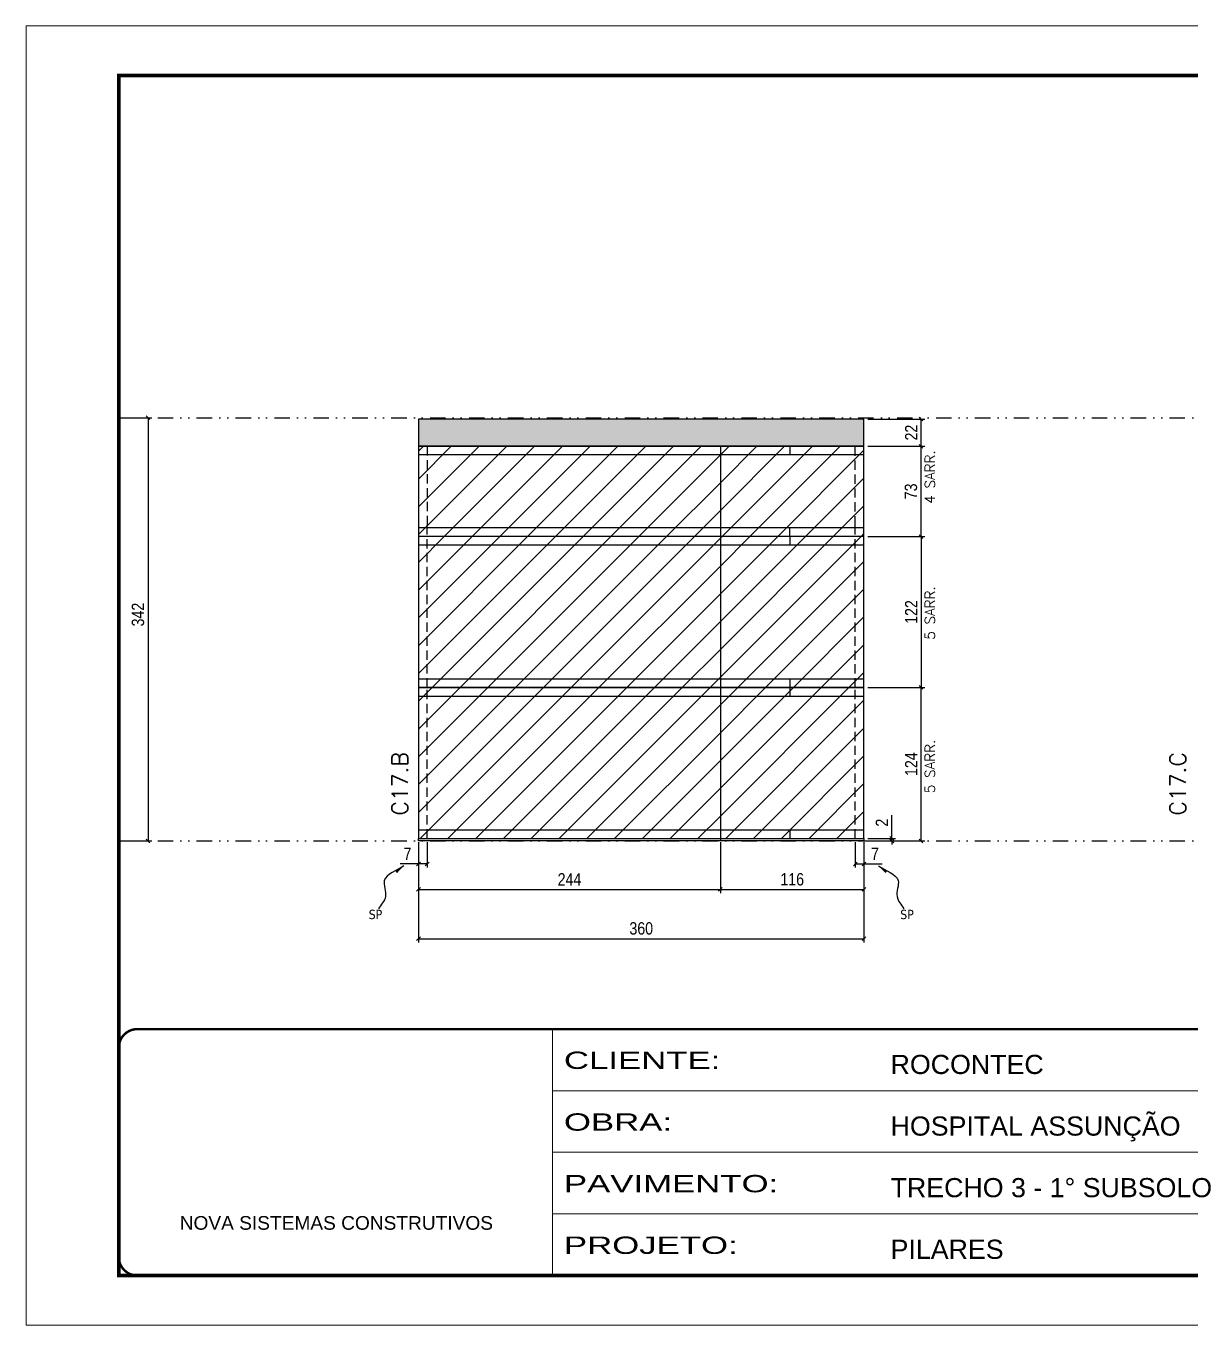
# Model space of a CAD drawing. Extents: x 2102 to 8383, y -13264 to 2718.
# Drawn here: x 2102 to 3043, y -10967 to -9917 of the extents above; entities that cross this region are included whole.
import ezdxf

# ---------------------------------------------------------------- set-up
doc = ezdxf.new("R2010")
doc.units = 0
for name, pattern in [('CONTINUO', [0]), ('DASHED', [0.75, 0.5, -0.25]), ('DIVIDE2', [0.625, 0.25, -0.125, 0, -0.125, 0, -0.125]), ('HIDDEN', [0.375, 0.25, -0.125])]:
    doc.linetypes.add(name, pattern=pattern)
for name, color, linetype in [('COTA', 241, 'Continuous'), ('cotas', 4, 'Continuous'), ('Nível', 160, 'Continuous'), ('Painéis', 200, 'Continuous'), ('SARR_2.2x7', 40, 'Continuous'), ('Sarrafo de Pressão', 42, 'HIDDEN'), ('texto', 7, 'Continuous')]:
    doc.layers.add(name, color=color, linetype=linetype)
for name, color, linetype, lineweight in [('Folhas', 255, 'Continuous', 9), ('Hachura', 251, 'Continuous', 9), ('SARRAFO DE PRESSAO', 251, 'DASHED', 9), ('Texto Seção', 7, 'Continuous', 15)]:
    doc.layers.add(name, color=color, linetype=linetype, lineweight=lineweight)
doc.styles.add('ARIAL', font='arial.ttf')
doc.styles.add('COTA TECNICA', font='techl___.ttf', dxfattribs={"height": 10})
doc.styles.add('COTA TECNICA-50', font='techl___.ttf', dxfattribs={"height": 10})
doc.styles.add('REGUA-120', font='ROMANS.shx', dxfattribs={"height": 15})
doc.styles.add('ROMANS', font='romans.shx')
doc.styles.get("Standard").update_dxf_attribs({"font": 'arial.ttf'})
doc.styles.add('Tecnologia', font='')
doc.styles.get('Tecnologia').set_extended_font_data('Forgotten Futurist')
doc.dimstyles.new('COTA PAINEL-50', dxfattribs={"dimtxt": 10, "dimasz": 3, "dimexe": 3, "dimexo": 3, "dimgap": 3, "dimtad": 1, "dimdec": 1, "dimzin": 12, "dimdsep": 46, "dimtxsty": 'COTA TECNICA-50', "dimblk1": 'OBLIQUE', "dimblk2": 'OBLIQUE', "dimsah": 1, "dimcen": 0.9, "dimclrd": 4, "dimclre": 4, "dimclrt": 240, "dimadec": 1, "dimazin": 3, "dimtfac": 1, "dimtdec": 1, "dimtmove": 0, "dimatfit": 3, "dimfxl": 1, "dimtolj": 1, "dimtzin": 12, "dimarcsym": 0})
doc.dimstyles.new('PAINEL', dxfattribs={"dimtxt": 10, "dimasz": 3, "dimexe": 3, "dimexo": 3, "dimgap": 3, "dimtad": 1, "dimdec": 1, "dimzin": 12, "dimdsep": 46, "dimtxsty": 'COTA TECNICA', "dimblk1": 'OBLIQUE', "dimblk2": 'OBLIQUE', "dimsah": 1, "dimcen": 0.9, "dimclrd": 4, "dimclre": 4, "dimclrt": 240, "dimadec": 1, "dimazin": 3, "dimtfac": 1, "dimtdec": 1, "dimtmove": 0, "dimatfit": 3, "dimfxl": 1, "dimtolj": 1, "dimtzin": 12, "dimarcsym": 0})
doc.dimstyles.get("Standard").update_dxf_attribs({"dimtxt": 0.18, "dimasz": 0.18, "dimexe": 0.18, "dimexo": 0.0625, "dimgap": 0.09, "dimtad": 0, "dimtih": 1, "dimtoh": 1, "dimdec": 4, "dimzin": 0, "dimdsep": 46, "dimtxsty": 'Standard', "dimcen": 0.09, "dimadec": 0, "dimazin": 0, "dimtfac": 1, "dimtdec": 4, "dimtofl": 0, "dimtmove": 0, "dimatfit": 3, "dimfxl": 1, "dimtolj": 1, "dimtzin": 0, "dimarcsym": 0})
pattern_1 = [(45, (-128503.716, -32522.603), (-11.2253202, 11.2253202), [])]

# ---------------------------------------------------------------- blocks, each defined once
blk = doc.blocks.new('9999999999')
at = {"color": 30, "linetype": 'CONTINUO'}
for p, q in [((98564.6, 34230.2), (98564.6, 34429.4)), ((98564.6, 34379.6), (99584, 34379.6)), ((98564.6, 34329.8), (99488, 34329.8)), ((98564.6, 34280), (99488, 34280))]:
    blk.add_line(p, q, dxfattribs=at)
at = {"color": 30, "linetype": 'CONTINUO', "const_width": 2}
blk.add_lwpolyline([(99584, 34230.2), (99584, 34414.4, 0.414214), (99569, 34429.4), (98229, 34429.4, 0.414214), (98214, 34414.4), (98214, 34245.2, 0.414214), (98229, 34230.2), (99584, 34230.2)], format="xyb", dxfattribs=at)
at = {"layer": 'Folhas'}
blk.add_lwpolyline([(98139, 34190.2), (99624, 34190.2), (99624, 35240.2), (98139, 35240.2)], close=True, dxfattribs=at)
at = {"layer": 'Folhas', "color": 30, "const_width": 3}
blk.add_lwpolyline([(98214, 34230.2), (99584, 34230.2), (99584, 35200.2), (98214, 35200.2)], close=True, dxfattribs=at)
at = {"color": 7, "linetype": 'Continuous', "ltscale": 5, "style": 'ARIAL'}
for s, height, p in [('ROCONTEC', 15.48, (98837.7, 34393.1)), ('HOSPITAL ASSUNÇÃO', 15.483, (98837.7, 34343.3)), ('TRECHO 3 - 1° SUBSOLO', 15.483, (98837.7, 34293.5)), ('NOVA SISTEMAS CONSTRUTIVOS', 11.059, (98263.2, 34267.2)), ('PILARES', 15.48, (98837.7, 34243.7))]:
    blk.add_text(s, height=height, dxfattribs=at).set_placement(p)
at = {"layer": 'Folhas', "color": 7, "style": 'Tecnologia', "width": 1.5}
for s, p in [('CLIENTE:', (98573.7, 34397.2)), ('OBRA:', (98573.7, 34347.3)), ('PAVIMENTO:', (98573.7, 34297.5)), ('PROJETO:', (98573.7, 34247.7))]:
    blk.add_text(s, height=14, dxfattribs=at).set_placement(p)
blk = doc.blocks.new('_Oblique')
at = {"color": 0, "linetype": 'ByBlock', "lineweight": -2}
blk.add_line((-0.5, -0.5), (0.5, 0.5), dxfattribs=at)
blk = doc.blocks.new('*D1092')
at = {"layer": 'cotas', "color": 4, "linetype": 'ByBlock', "lineweight": -2, "transparency": 16777216}
for p, q in [((2180.3, -10233.4), (2204, -10233.4)), ((2201, -10233.4), (2201, -10575.4)), ((2180.3, -10575.4), (2204, -10575.4))]:
    blk.add_line(p, q, dxfattribs=at)
at = {"layer": 'Defpoints', "color": 0, "linetype": 'ByBlock', "transparency": 16777216}
for p in [(2177.3, -10233.4), (2177.3, -10575.4), (2201, -10575.4)]:
    blk.add_point(p, dxfattribs=at)
at = {"layer": 'cotas', "color": 4, "linetype": 'ByBlock', "lineweight": -2, "transparency": 16777216, "xscale": 3, "yscale": 3, "zscale": 3}
for p, rotation in [((2201, -10233.4), 90), ((2201, -10575.4), 270)]:
    blk.add_blockref('_Oblique', p, dxfattribs=dict(at, rotation=rotation))
at = {"layer": 'cotas', "color": 240, "linetype": 'ByBlock', "transparency": 16777216, "insert": (2192.8, -10392.5), "char_height": 10, "attachment_point": 5, "rotation": 90, "style": 'COTA TECNICA'}
blk.add_mtext('\\A1;342', dxfattribs=at)
blk = doc.blocks.new('*D372')
at = {"layer": 'COTA', "color": 4, "lineweight": -2, "transparency": 16777216}
for p, q in [((2419.5, -10576.4), (2419.5, -10657.5)), ((2779.5, -10576.4), (2779.5, -10657.5)), ((2419.5, -10654.5), (2779.5, -10654.5))]:
    blk.add_line(p, q, dxfattribs=at)
at = {"layer": 'Defpoints', "color": 0, "transparency": 16777216}
for p in [(2419.5, -10573.4), (2779.5, -10573.4), (2779.5, -10654.5)]:
    blk.add_point(p, dxfattribs=at)
at = {"layer": 'COTA', "color": 4, "lineweight": -2, "transparency": 16777216, "xscale": 3, "yscale": 3, "zscale": 3, "rotation": 180}
blk.add_blockref('_Oblique', (2419.5, -10654.5), dxfattribs=at)
at = {"layer": 'COTA', "color": 4, "lineweight": -2, "transparency": 16777216, "xscale": 3, "yscale": 3, "zscale": 3}
blk.add_blockref('_Oblique', (2779.5, -10654.5), dxfattribs=at)
at = {"layer": 'COTA', "color": 240, "transparency": 16777216, "insert": (2599.5, -10646.2), "char_height": 10, "attachment_point": 5, "style": 'COTA TECNICA'}
blk.add_mtext('\\A1;360', dxfattribs=at)
blk = doc.blocks.new('*D384')
at = {"layer": 'COTA', "color": 4, "lineweight": -2, "transparency": 16777216}
for p, q in [((2782.5, -10256.4), (2828.7, -10256.4)), ((2825.7, -10329.4), (2825.7, -10256.4)), ((2782.5, -10329.4), (2828.7, -10329.4))]:
    blk.add_line(p, q, dxfattribs=at)
at = {"layer": 'Defpoints', "color": 0, "transparency": 16777216}
for p in [(2779.5, -10256.4), (2825.7, -10256.4), (2779.5, -10329.4)]:
    blk.add_point(p, dxfattribs=at)
at = {"layer": 'COTA', "color": 4, "lineweight": -2, "transparency": 16777216, "xscale": 3, "yscale": 3, "zscale": 3}
for p, rotation in [((2825.7, -10256.4), 90), ((2825.7, -10329.4), 270)]:
    blk.add_blockref('_Oblique', p, dxfattribs=dict(at, rotation=rotation))
at = {"layer": 'COTA', "color": 240, "transparency": 16777216, "insert": (2817.5, -10292.9), "char_height": 10, "attachment_point": 5, "rotation": 90, "style": 'COTA TECNICA'}
blk.add_mtext('\\A1;73', dxfattribs=at)
blk = doc.blocks.new('*D385')
at = {"layer": 'COTA', "color": 4, "lineweight": -2, "transparency": 16777216}
for p, q in [((2419.5, -10578.4), (2419.5, -10597)), ((2426.5, -10576.4), (2426.5, -10597)), ((2419.5, -10594), (2404.8, -10594)), ((2426.5, -10594), (2419.5, -10594))]:
    blk.add_line(p, q, dxfattribs=at)
at = {"layer": 'Defpoints', "color": 0, "transparency": 16777216}
for p in [(2426.5, -10573.4), (2419.5, -10575.4), (2419.5, -10594)]:
    blk.add_point(p, dxfattribs=at)
at = {"layer": 'COTA', "color": 4, "lineweight": -2, "transparency": 16777216, "xscale": 3, "yscale": 3, "zscale": 3, "rotation": 180}
blk.add_blockref('_Oblique', (2419.5, -10594), dxfattribs=at)
at = {"layer": 'COTA', "color": 4, "lineweight": -2, "transparency": 16777216, "xscale": 3, "yscale": 3, "zscale": 3}
blk.add_blockref('_Oblique', (2426.5, -10594), dxfattribs=at)
at = {"layer": 'COTA', "color": 240, "transparency": 16777216, "insert": (2410.6, -10585.9), "char_height": 10, "attachment_point": 5, "style": 'COTA TECNICA-50'}
blk.add_mtext('\\A1;7', dxfattribs=at)
blk = doc.blocks.new('*D386')
at = {"layer": 'COTA', "color": 4, "lineweight": -2, "transparency": 16777216}
for p, q in [((2772.5, -10576.4), (2772.5, -10597)), ((2779.5, -10578.4), (2779.5, -10597)), ((2772.5, -10594), (2779.5, -10594)), ((2779.5, -10594), (2794.2, -10594))]:
    blk.add_line(p, q, dxfattribs=at)
at = {"layer": 'Defpoints', "color": 0, "transparency": 16777216}
for p in [(2772.5, -10573.4), (2779.5, -10575.4), (2779.5, -10594)]:
    blk.add_point(p, dxfattribs=at)
at = {"layer": 'COTA', "color": 4, "lineweight": -2, "transparency": 16777216, "xscale": 3, "yscale": 3, "zscale": 3, "rotation": 180}
blk.add_blockref('_Oblique', (2772.5, -10594), dxfattribs=at)
at = {"layer": 'COTA', "color": 4, "lineweight": -2, "transparency": 16777216, "xscale": 3, "yscale": 3, "zscale": 3}
blk.add_blockref('_Oblique', (2779.5, -10594), dxfattribs=at)
at = {"layer": 'COTA', "color": 240, "transparency": 16777216, "insert": (2788.4, -10585.9), "char_height": 10, "attachment_point": 5, "style": 'COTA TECNICA-50'}
blk.add_mtext('\\A1;7', dxfattribs=at)
blk = doc.blocks.new('*D387')
at = {"layer": 'COTA', "color": 4, "lineweight": -2, "transparency": 16777216}
for p, q in [((2782.5, -10451.4), (2828.7, -10451.4)), ((2825.7, -10575.4), (2825.7, -10451.4)), ((2782.5, -10575.4), (2828.7, -10575.4))]:
    blk.add_line(p, q, dxfattribs=at)
at = {"layer": 'Defpoints', "color": 0, "transparency": 16777216}
for p in [(2779.5, -10451.4), (2825.7, -10451.4), (2779.5, -10575.4)]:
    blk.add_point(p, dxfattribs=at)
at = {"layer": 'COTA', "color": 4, "lineweight": -2, "transparency": 16777216, "xscale": 3, "yscale": 3, "zscale": 3}
for p, rotation in [((2825.7, -10451.4), 90), ((2825.7, -10575.4), 270)]:
    blk.add_blockref('_Oblique', p, dxfattribs=dict(at, rotation=rotation))
at = {"layer": 'COTA', "color": 240, "transparency": 16777216, "insert": (2817.7, -10513.4), "char_height": 10, "attachment_point": 5, "rotation": 90, "style": 'COTA TECNICA-50'}
blk.add_mtext('\\A1;124', dxfattribs=at)
blk = doc.blocks.new('*D388')
at = {"layer": 'COTA', "color": 4, "lineweight": -2, "transparency": 16777216}
for p, q in [((2802, -10573.4), (2802, -10554.6)), ((2782.5, -10573.4), (2805, -10573.4)), ((2802, -10575.4), (2802, -10573.4)), ((2782.5, -10575.4), (2805, -10575.4)), ((2802, -10575.4), (2802, -10578.4))]:
    blk.add_line(p, q, dxfattribs=at)
at = {"layer": 'Defpoints', "color": 0, "transparency": 16777216}
for p in [(2779.5, -10573.4), (2779.5, -10575.4), (2802, -10575.4)]:
    blk.add_point(p, dxfattribs=at)
at = {"layer": 'COTA', "color": 4, "lineweight": -2, "transparency": 16777216, "xscale": 3, "yscale": 3, "zscale": 3}
for p, rotation in [((2802, -10573.4), 270), ((2802, -10575.4), 90)]:
    blk.add_blockref('_Oblique', p, dxfattribs=dict(at, rotation=rotation))
at = {"layer": 'COTA', "color": 240, "transparency": 16777216, "insert": (2794, -10560.7), "char_height": 10, "attachment_point": 5, "rotation": 90, "style": 'COTA TECNICA-50'}
blk.add_mtext('\\A1;2', dxfattribs=at)
blk = doc.blocks.new('*D389')
at = {"layer": 'COTA', "color": 4, "linetype": 'ByBlock', "lineweight": -2, "transparency": 16777216}
for p, q in [((2782.5, -10329.4), (2828.7, -10329.4)), ((2825.7, -10329.4), (2825.7, -10451.4)), ((2782.5, -10451.4), (2828.7, -10451.4))]:
    blk.add_line(p, q, dxfattribs=at)
at = {"layer": 'Defpoints', "color": 0, "linetype": 'ByBlock', "transparency": 16777216}
for p in [(2779.5, -10329.4), (2779.5, -10451.4), (2825.7, -10451.4)]:
    blk.add_point(p, dxfattribs=at)
at = {"layer": 'COTA', "color": 4, "linetype": 'ByBlock', "lineweight": -2, "transparency": 16777216, "xscale": 3, "yscale": 3, "zscale": 3}
for p, rotation in [((2825.7, -10329.4), 90), ((2825.7, -10451.4), 270)]:
    blk.add_blockref('_Oblique', p, dxfattribs=dict(at, rotation=rotation))
at = {"layer": 'COTA', "color": 240, "linetype": 'ByBlock', "transparency": 16777216, "insert": (2817.7, -10390.4), "char_height": 10, "attachment_point": 5, "rotation": 90, "style": 'COTA TECNICA'}
blk.add_mtext('\\A1;122', dxfattribs=at)
blk = doc.blocks.new('*D390')
at = {"layer": 'COTA', "color": 4, "linetype": 'ByBlock', "lineweight": -2, "transparency": 16777216}
for p, q in [((2419.5, -10578.4), (2419.5, -10617.6)), ((2663.5, -10576.4), (2663.5, -10617.6)), ((2419.5, -10614.6), (2663.5, -10614.6))]:
    blk.add_line(p, q, dxfattribs=at)
at = {"layer": 'Defpoints', "color": 0, "linetype": 'ByBlock', "transparency": 16777216}
for p in [(2663.5, -10573.4), (2419.5, -10575.4), (2663.5, -10614.6)]:
    blk.add_point(p, dxfattribs=at)
at = {"layer": 'COTA', "color": 4, "linetype": 'ByBlock', "lineweight": -2, "transparency": 16777216, "xscale": 3, "yscale": 3, "zscale": 3, "rotation": 180}
blk.add_blockref('_Oblique', (2419.5, -10614.6), dxfattribs=at)
at = {"layer": 'COTA', "color": 4, "linetype": 'ByBlock', "lineweight": -2, "transparency": 16777216, "xscale": 3, "yscale": 3, "zscale": 3}
blk.add_blockref('_Oblique', (2663.5, -10614.6), dxfattribs=at)
at = {"layer": 'COTA', "color": 240, "linetype": 'ByBlock', "transparency": 16777216, "insert": (2541.5, -10606.5), "char_height": 10, "attachment_point": 5, "style": 'COTA TECNICA'}
blk.add_mtext('\\A1;244', dxfattribs=at)
blk = doc.blocks.new('*D391')
at = {"layer": 'COTA', "color": 4, "linetype": 'ByBlock', "lineweight": -2, "transparency": 16777216}
for p, q in [((2663.5, -10576.4), (2663.5, -10617.6)), ((2779.5, -10578.4), (2779.5, -10617.6)), ((2663.5, -10614.6), (2779.5, -10614.6))]:
    blk.add_line(p, q, dxfattribs=at)
at = {"layer": 'Defpoints', "color": 0, "linetype": 'ByBlock', "transparency": 16777216}
for p in [(2663.5, -10573.4), (2779.5, -10575.4), (2779.5, -10614.6)]:
    blk.add_point(p, dxfattribs=at)
at = {"layer": 'COTA', "color": 4, "linetype": 'ByBlock', "lineweight": -2, "transparency": 16777216, "xscale": 3, "yscale": 3, "zscale": 3, "rotation": 180}
blk.add_blockref('_Oblique', (2663.5, -10614.6), dxfattribs=at)
at = {"layer": 'COTA', "color": 4, "linetype": 'ByBlock', "lineweight": -2, "transparency": 16777216, "xscale": 3, "yscale": 3, "zscale": 3}
blk.add_blockref('_Oblique', (2779.5, -10614.6), dxfattribs=at)
at = {"layer": 'COTA', "color": 240, "linetype": 'ByBlock', "transparency": 16777216, "insert": (2721.5, -10606.5), "char_height": 10, "attachment_point": 5, "style": 'COTA TECNICA'}
blk.add_mtext('\\A1;116', dxfattribs=at)
blk = doc.blocks.new('*D1435')
at = {"layer": 'COTA', "color": 4, "linetype": 'ByBlock', "lineweight": -2, "transparency": 16777216}
for p, q in [((2782.5, -10234.4), (2828.7, -10234.4)), ((2825.7, -10256.4), (2825.7, -10234.4)), ((2782.5, -10256.4), (2828.7, -10256.4))]:
    blk.add_line(p, q, dxfattribs=at)
at = {"layer": 'Defpoints', "color": 0, "linetype": 'ByBlock', "transparency": 16777216}
for p in [(2779.5, -10234.4), (2825.7, -10234.4), (2779.5, -10256.4)]:
    blk.add_point(p, dxfattribs=at)
at = {"layer": 'COTA', "color": 4, "linetype": 'ByBlock', "lineweight": -2, "transparency": 16777216, "xscale": 3, "yscale": 3, "zscale": 3}
for p, rotation in [((2825.7, -10234.4), 90), ((2825.7, -10256.4), 270)]:
    blk.add_blockref('_Oblique', p, dxfattribs=dict(at, rotation=rotation))
at = {"layer": 'COTA', "color": 240, "linetype": 'ByBlock', "transparency": 16777216, "insert": (2817.7, -10245.4), "char_height": 10, "attachment_point": 5, "rotation": 90, "style": 'COTA TECNICA'}
blk.add_mtext('\\A1;22', dxfattribs=at)

msp = doc.modelspace()

# ---------------------------------------------------------------- hatches: boundary and pattern name
at = {"layer": 'COTA', "linetype": 'ByBlock'}
h = msp.add_hatch(dxfattribs=at)
h.set_pattern_fill('AR-CONC', color=256, scale=0.03)
h.set_pattern_definition([(50, (-128503.716, -32527.6026), (5.46554007, -0.47817257), [0.5715, -6.2865]), (355, (-128503.716, -32527.6026), (-1.05730264, 5.73170536), [0.4572, -5.02921753]), (100.4514447, (-128503.2604, -32527.6424), (4.40823741, 5.25353256), [0.48570026, -5.34270734]), (46.1842, (-128503.716, -32526.0786), (8.13237123, -1.26126984), [0.85725, -9.42975]), (96.6355576, (-128503.038, -32526.184), (7.122124, 7.42278374), [0.7285507, -8.01406824]), (351.184151, (-128503.716, -32526.079), (7.122124, 7.42278374), [0.685799, -7.54379196]), (21, (-128502.954, -32526.4596), (4.54843174, -3.06795595), [0.5715, -6.2865]), (326, (-128502.954, -32526.4596), (1.85406085, 5.52563898), [0.4572, -5.0292]), (71.451445, (-128502.575, -32526.715), (6.40249258, 2.45768307), [0.48570026, -5.34269813]), (37.5, (-128503.7158, -32527.6026), (0.092658098, 2.536651166), [0, -4.96824, 0, -5.1054, 0, -5.04825]), (7.5, (-128503.7158, -32527.6026), (2.004589875, 3.005417245), [0, -2.91084, 0, -4.85394, 0, -1.92405]), (327.5, (-128505.415, -32527.6026), (4.067717855, -0.17186232), [0, -1.905, 0, -5.9436, 0, -7.8867]), (317.5, (-128506.177, -32527.6026), (4.44387544, 0.76279473), [0, -2.4765, 0, -3.94716, 0, -5.6007])])
h.paths.add_polyline_path([(2779.5, -10256.44), (2779.5, -10234.44), (2419.5, -10234.44), (2419.5, -10256.44)])
at = {"layer": 'Hachura', "linetype": 'ByBlock'}
h = msp.add_hatch(dxfattribs=at)
h.set_pattern_fill('ANSI31', color=256, scale=5)
h.set_pattern_definition(pattern_1)
h.paths.add_polyline_path([(2663.5, -10329.44), (2663.5, -10256.44), (2419.5, -10256.44), (2419.5, -10320.44), (2419.5, -10329.44)])
h = msp.add_hatch(dxfattribs=at)
h.set_pattern_fill('ANSI31', color=256, scale=5)
h.set_pattern_definition(pattern_1)
h.paths.add_polyline_path([(2663.5, -10256.44), (2663.5, -10329.44), (2779.5, -10329.44), (2779.5, -10320.44), (2779.5, -10256.44)])
h = msp.add_hatch(dxfattribs=at)
h.set_pattern_fill('ANSI31', color=256, scale=5)
h.set_pattern_definition(pattern_1)
h.paths.add_polyline_path([(2663.5, -10451.44), (2663.5, -10329.44), (2419.5, -10329.44), (2419.5, -10451.44)])
h = msp.add_hatch(dxfattribs=at)
h.set_pattern_fill('ANSI31', color=256, scale=5)
h.set_pattern_definition(pattern_1)
h.paths.add_polyline_path([(2663.5, -10329.44), (2663.5, -10451.44), (2779.5, -10451.44), (2779.5, -10329.44)])
h = msp.add_hatch(dxfattribs=at)
h.set_pattern_fill('ANSI31', color=256, scale=5)
h.set_pattern_definition(pattern_1)
h.paths.add_polyline_path([(2663.5, -10573.44), (2663.5, -10451.44), (2419.5, -10451.44), (2419.5, -10573.44)])
h = msp.add_hatch(dxfattribs=at)
h.set_pattern_fill('ANSI31', color=256, scale=5)
h.set_pattern_definition(pattern_1)
h.paths.add_polyline_path([(2779.5, -10451.44), (2663.5, -10451.44), (2663.5, -10573.44), (2779.5, -10573.44)])

# ---------------------------------------------------------------- linework, layer by layer
at = {"layer": 'COTA', "linetype": 'ByBlock'}
msp.add_lwpolyline([(2419.5, -10256.44), (2779.5, -10256.44), (2779.5, -10234.44), (2419.5, -10234.44)], close=True, dxfattribs=at)
at = {"layer": 'Nível', "color": 4, "linetype": 'DIVIDE2', "ltscale": 50}
for p, q in [((2177.28, -10233.44), (3547.28, -10233.44)), ((2177.28, -10575.44), (3547.28, -10575.44))]:
    msp.add_line(p, q, dxfattribs=at)
at = {"layer": 'Painéis'}
for p, q in [((2779.5, -10256.44), (2419.5, -10256.44)), ((2419.5, -10256.44), (2419.5, -10320.44)), ((2663.5, -10256.44), (2663.5, -10451.44)), ((2779.5, -10320.44), (2779.5, -10256.44)), ((2419.5, -10320.44), (2419.5, -10451.44)), ((2779.5, -10451.44), (2779.5, -10320.44)), ((2779.5, -10329.44), (2419.5, -10329.44)), ((2779.5, -10451.44), (2419.5, -10451.44)), ((2419.5, -10451.44), (2419.5, -10573.44)), ((2419.5, -10451.44), (2779.5, -10451.44)), ((2663.5, -10451.44), (2663.5, -10575.44)), ((2779.5, -10573.44), (2779.5, -10451.44)), ((2419.5, -10573.44), (2779.5, -10573.44)), ((2419.5, -10573.44), (2779.5, -10573.44)), ((2419.5, -10575.44), (2419.5, -10573.44)), ((2779.5, -10573.44), (2779.5, -10575.44)), ((2779.5, -10575.44), (2419.5, -10575.44))]:
    msp.add_line(p, q, dxfattribs=at)
at = {"layer": 'SARR_2.2x7'}
for p, q in [((2719.5, -10256.44), (2719.5, -10263.44)), ((2719.5, -10263.44), (2419.5, -10263.44)), ((2779.5, -10263.44), (2719.5, -10263.44)), ((2719.5, -10322.44), (2419.5, -10322.44)), ((2779.5, -10322.44), (2719.5, -10322.44)), ((2719.5, -10329.44), (2719.5, -10322.44)), ((2719.5, -10329.44), (2719.5, -10336.44)), ((2719.5, -10336.44), (2419.5, -10336.44)), ((2779.5, -10336.44), (2719.5, -10336.44)), ((2419.5, -10444.44), (2719.5, -10444.44)), ((2719.5, -10444.44), (2779.5, -10444.44)), ((2719.5, -10444.44), (2719.5, -10451.44)), ((2719.5, -10451.44), (2719.5, -10458.44)), ((2419.5, -10458.44), (2719.5, -10458.44)), ((2719.5, -10458.44), (2779.5, -10458.44)), ((2419.5, -10566.44), (2719.5, -10566.44)), ((2719.5, -10566.44), (2779.5, -10566.44)), ((2719.5, -10566.44), (2719.5, -10573.44))]:
    msp.add_line(p, q, dxfattribs=at)
at = {"layer": 'Sarrafo de Pressão', "ltscale": 30}
for p, q in [((2426.5, -10256.44), (2426.5, -10320.44)), ((2772.5, -10320.44), (2772.5, -10256.44)), ((2426.5, -10451.44), (2426.5, -10320.44)), ((2772.5, -10451.44), (2772.5, -10320.44)), ((2426.5, -10573.44), (2426.5, -10451.44)), ((2772.5, -10573.44), (2772.5, -10451.44))]:
    msp.add_line(p, q, dxfattribs=at)

# ---------------------------------------------------------------- block references
at = {"layer": 'SARRAFO DE PRESSAO', "color": 6, "linetype": 'ByBlock'}
msp.add_blockref('9999999999', (-96036.69, -45156.93), dxfattribs=at)

# ---------------------------------------------------------------- texts
at = {"layer": 'texto', "color": 0, "char_height": 7.5, "attachment_point": 5}
for insert in [(2384.72, -10634.93), (2814.27, -10634.93)]:
    msp.add_mtext('{\\fTahoma|b0|i0|c0|p34;\\C4;SP}', dxfattribs=dict(at, insert=insert))
at = {"layer": 'Texto Seção', "linetype": 'Continuous', "style": 'ROMANS'}
for s, p in [('4 SARR.', (2836.8, -10302.95)), ('5 SARR.', (2836.8, -10412.85)), ('5 SARR.', (2836.8, -10536.85))]:
    msp.add_text(s, height=8, rotation=90, dxfattribs=at).set_placement(p)
at = {"layer": 'Texto Seção', "char_height": 13, "width": 285.3299, "attachment_point": 7, "rotation": 90, "style": 'REGUA-120'}
for s, insert in [('C17.B', (2410.95, -10554.97)), ('C17.C', (3039.57, -10554.97))]:
    msp.add_mtext(s, dxfattribs=dict(at, insert=insert))

# ---------------------------------------------------------------- dimensions: what is measured, and where the dimension line sits
at = {"layer": 'COTA', "linetype": 'ByBlock'}
for base, p1, p2, picture, middle in [((2825.74, -10234.44), (2779.5, -10256.44), (2779.5, -10234.44), '*D1435', (2817.74, -10245.44)), ((2825.74, -10451.44), (2779.5, -10329.44), (2779.5, -10451.44), '*D389', (2817.68, -10390.44))]:
    dim = msp.add_linear_dim(base=base, p1=p1, p2=p2, angle=90, dimstyle='PAINEL', dxfattribs=at)
    dim.commit()
    dim.dimension.update_dxf_attribs({"geometry": picture, "text_midpoint": middle})
at = {"layer": 'COTA'}
dim = msp.add_linear_dim(base=(2825.74, -10256.44), p1=(2779.5, -10329.44), p2=(2779.5, -10256.44), angle=90, dimstyle='PAINEL', override={"dimarcsym": 2}, dxfattribs=at)
dim.commit()
dim.dimension.update_dxf_attribs({"geometry": '*D384', "text_midpoint": (2825.74, -10292.94), "dimtype": 160})
for base, p1, p2, angle, picture, middle in [((2825.74, -10451.44), (2779.5, -10575.44), (2779.5, -10451.44), 90, '*D387', (2817.66, -10513.44)), ((2419.5, -10593.95), (2426.5, -10573.44), (2419.5, -10575.44), 180, '*D385', (2410.63, -10585.88))]:
    dim = msp.add_linear_dim(base=base, p1=p1, p2=p2, angle=angle, dimstyle='COTA PAINEL-50', dxfattribs=at)
    dim.commit()
    dim.dimension.update_dxf_attribs({"geometry": picture, "text_midpoint": middle})
dim = msp.add_linear_dim(base=(2802.02, -10575.44), p1=(2779.5, -10573.44), p2=(2779.5, -10575.44), angle=90, dimstyle='COTA PAINEL-50', dxfattribs=at)
dim.commit()
dim.dimension.update_dxf_attribs({"geometry": '*D388', "text_midpoint": (2802.02, -10560.69), "dimtype": 160})
dim = msp.add_linear_dim(base=(2779.5, -10654.45), p1=(2419.5, -10573.44), p2=(2779.5, -10573.44), dimstyle='PAINEL', override={"dimarcsym": 2}, dxfattribs=at)
dim.commit()
dim.dimension.update_dxf_attribs({"geometry": '*D372', "text_midpoint": (2599.5, -10646.23)})
at = {"layer": 'COTA', "linetype": 'ByBlock'}
dim = msp.add_linear_dim(base=(2663.5, -10614.6), p1=(2419.5, -10575.44), p2=(2663.5, -10573.44), dimstyle='PAINEL', dxfattribs=at)
dim.commit()
dim.dimension.update_dxf_attribs({"geometry": '*D390', "text_midpoint": (2541.5, -10606.53)})
dim = msp.add_linear_dim(base=(2779.5, -10614.6), p1=(2663.5, -10573.44), p2=(2779.5, -10575.44), dimstyle='PAINEL', override={"dimtmove": 1}, dxfattribs=at)
dim.commit()
dim.dimension.update_dxf_attribs({"geometry": '*D391', "text_midpoint": (2721.5, -10606.5)})
at = {"layer": 'COTA'}
dim = msp.add_linear_dim(base=(2779.5, -10593.95), p1=(2772.5, -10573.44), p2=(2779.5, -10575.44), dimstyle='COTA PAINEL-50', dxfattribs=at)
dim.commit()
dim.dimension.update_dxf_attribs({"geometry": '*D386', "text_midpoint": (2788.36, -10585.88)})
at = {"layer": 'cotas', "linetype": 'ByBlock'}
dim = msp.add_linear_dim(base=(2201, -10575.44), p1=(2177.28, -10233.44), p2=(2177.28, -10575.44), angle=90, dimstyle='PAINEL', dxfattribs=at)
dim.commit()
dim.dimension.update_dxf_attribs({"geometry": '*D1092', "text_midpoint": (2201, -10392.54), "dimtype": 160})

# ---------------------------------------------------------------- leaders
at = {"layer": 'COTA', "path_type": 1}
for points in [[(2407.67, -10595.62), (2391.88, -10607.46), (2392.81, -10620.46), (2387.26, -10630.24)], [(2791.33, -10595.62), (2807.11, -10607.46), (2806.19, -10620.46), (2811.74, -10630.24)]]:
    msp.add_leader(points, dimstyle='Standard', override={"dimasz": 8}, dxfattribs=at)

doc.saveas('drawing.dxf')
